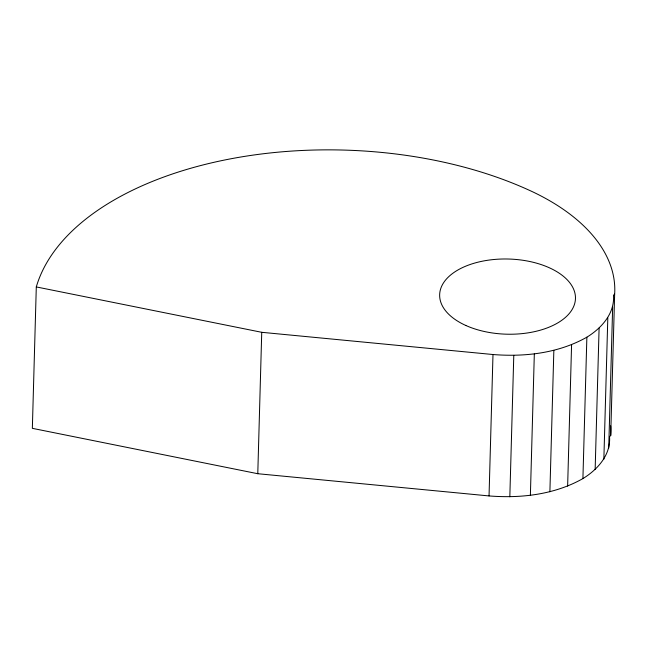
<?xml version="1.0" encoding="UTF-8"?>
<svg xmlns="http://www.w3.org/2000/svg" width="647" height="647" viewBox="0 0 647 647"><rect width="100%" height="100%" fill="white"/><g stroke="black" fill="none" stroke-linecap="round" stroke-linejoin="round"><path stroke-width="0.97" d="M36.297 286.928L32.35 428.338L257.781 473.717L489.043 495.934C521.061 498.489 554.592 494.623 582.915 478.586C597.513 469.649 610.946 454.865 609.539 436.62L610.703 435.568L614.65 294.159A225.035 124.531 1.6 0 0 533.759 192.345A306.727 169.74 1.6 0 0 230.542 158.847A306.727 169.74 1.6 0 0 36.297 286.928L261.736 332.307L492.99 354.524C525.008 357.079 558.539 353.213 586.869 337.184C601.467 328.239 614.893 313.455 613.493 295.21L614.65 294.159M257.781 473.717L261.736 332.307M489.043 495.934L492.99 354.524M509.828 496.791L513.783 355.381M530.378 495.392L534.325 353.982M549.893 491.785L553.848 350.375M567.637 486.107L571.584 344.705M582.915 478.586L586.869 337.184M595.151 469.512L599.098 328.102M603.861 459.216L607.808 317.806M608.722 448.112L612.669 306.702M610.655 425.847A225.035 124.531 1.6 0 1 610.703 435.568M465.848 325.481A67.935 37.599 1.6 0 0 574.827 303.071A67.935 37.599 1.6 0 0 481.983 261.275A67.935 37.599 1.6 0 0 465.848 325.481"/></g></svg>
